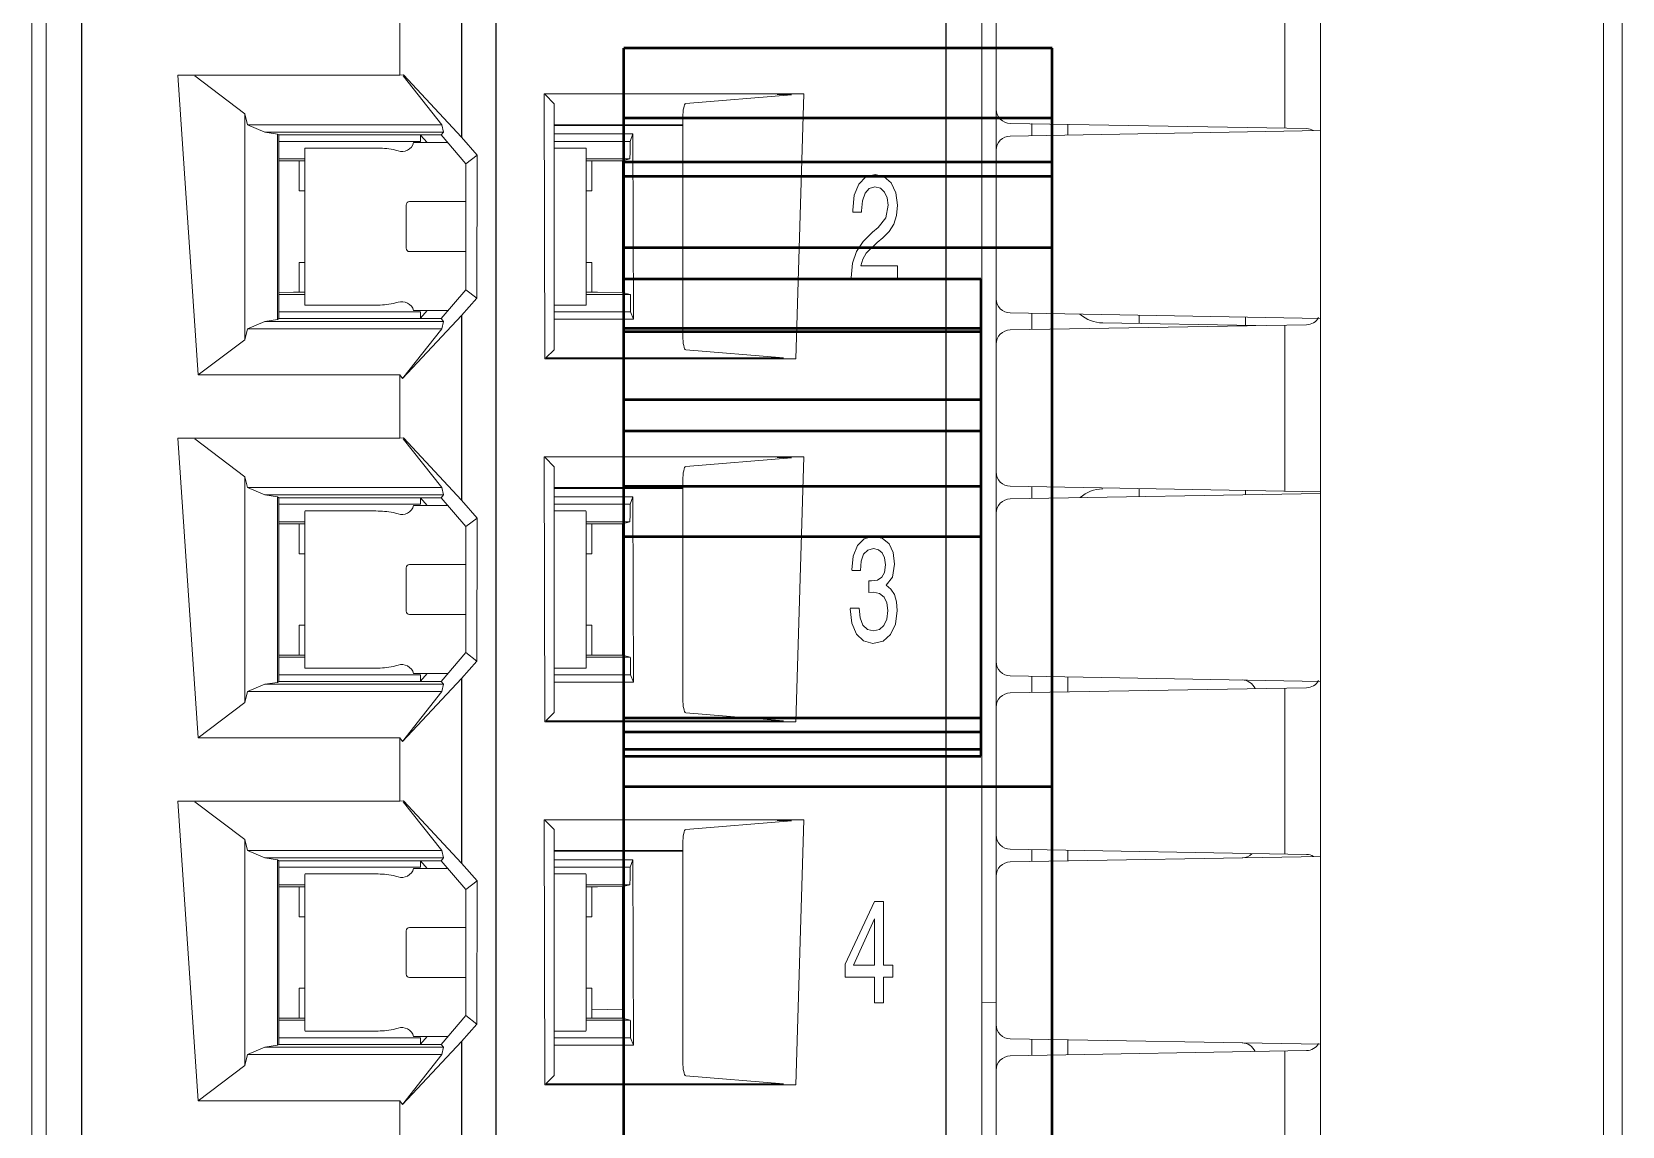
# Model space of a CAD drawing. Header units: inches. Extents: x 0 to 316, y -1 to 150.
# Drawn here: x 225.6274 to 226.0657, y 27.3644 to 27.6659 of the extents above; entities that cross this region are included whole.
import ezdxf
from ezdxf.enums import TextEntityAlignment as Align

# ---------------------------------------------------------------- set-up
doc = ezdxf.new("R2010")
doc.units = ezdxf.units.IN
doc.header["$MEASUREMENT"] = 0
doc.linetypes.add('DASHED', pattern=[0.75, 0.5, -0.25])
doc.styles.add('Calibri', font='calibri.ttf')

# ---------------------------------------------------------------- blocks, each defined once
blk = doc.blocks.new('A$C29732917')
at = {"lineweight": 50}
for p, q in [((-25.421, 3.573), (-25.421, -2.427)), ((18.379, 3.573), (-25.421, 3.573)), ((-24.44, 3.573), (-24.44, -2.427)), ((-23.821, 3.573), (-23.821, -2.427)), ((-23.621, 3.573), (-23.621, -2.427)), ((-22.621, 3.573), (-22.621, -2.427)), ((-15.069, 3.573), (-15.069, -2.427)), ((-22.187, 2.573), (-15.502, 2.573)), ((-22.187, -2.427), (-22.187, 2.573)), ((-21.491, 2.573), (-21.491, -2.427)), ((-21.446, 2.573), (-21.446, -2.427)), ((-20.492, 2.573), (-20.492, -2.427)), ((-20.056, 2.573), (-20.056, -2.427)), ((-19.282, -2.427), (-19.282, 2.573)), ((-18.571, 2.573), (-18.571, -2.427)), ((-16.033, 2.573), (-16.033, -2.427)), ((-15.838, 2.573), (-15.838, -2.427)), ((-15.596, 2.573), (-15.596, -2.427)), ((-15.502, -2.427), (-15.502, 2.573)), ((18.379, -2.427), (-25.421, -2.427))]:
    blk.add_line(p, q, dxfattribs=at)
at = {"lineweight": 25}
blk.add_line((-15.596, -2.427), (-16.033, -2.427), dxfattribs=at)
blk = doc.blocks.new('AB 5069-Module Base')
at = {"color": 7, "linetype": 'Continuous', "lineweight": 0}
for p, q in [((0.86614, -0.04272), (0.86614, 2.52283)), ((0, -2.54409), (0, 1.50179)), ((0.5315, -2.74441), (0.5315, 1.26103)), ((0.52362, 1.24129), (0.52362, -2.37524)), ((0.00787, -2.37524), (0.00787, 1.22599)), ((0.71024, -2.32057), (0.71024, 1.18666)), ((0.69055, 0.87879), (0.69055, 0.78735)), ((0.20276, 0.85131), (0.20276, 0.81651)), ((0.08056, 0.81651), (0.20276, 0.81651)), ((0.09173, 0.65131), (0.08056, 0.81651)), ((0.08984, 0.81617), (0.11745, 0.79528)), ((0.20276, 0.81651), (0.20484, 0.81665)), ((0.22592, 0.78924), (0.20462, 0.81617)), ((0.20484, 0.81665), (0.2368, 0.7823)), ((0.28244, 0.80626), (0.4254, 0.80626)), ((0.2828, 0.66015), (0.28244, 0.80626)), ((0.28285, 0.80585), (0.28791, 0.80079)), ((0.28791, 0.80079), (0.28791, 0.66526)), ((0.36042, 0.80092), (0.41864, 0.8057)), ((0.41863, 0.80571), (0.41076, 0.80585)), ((0.41864, 0.80571), (0.41863, 0.80571)), ((0.4254, 0.80626), (0.42104, 0.66015)), ((0.11745, 0.79528), (0.1189, 0.78924)), ((0.11745, 0.67077), (0.11745, 0.79528)), ((0.22592, 0.78924), (0.1189, 0.78924)), ((0.1189, 0.78924), (0.12835, 0.78519)), ((0.2269, 0.7852), (0.22592, 0.78924)), ((0.35878, 0.78923), (0.28791, 0.78923)), ((0.28791, 0.78885), (0.35878, 0.78885)), ((0.35878, 0.79305), (0.35878, 0.673)), ((0.53923, 0.78999), (0.7025, 0.78714)), ((0.55118, 0.78322), (0.55118, 0.78984)), ((0.57087, 0.78943), (0.57087, 0.78356)), ((0.13404, 0.78519), (0.12835, 0.78519)), ((0.12835, 0.78519), (0.13546, 0.7841)), ((0.2269, 0.7852), (0.13404, 0.78519)), ((0.13609, 0.7836), (0.13546, 0.7841)), ((0.13546, 0.7841), (0.13546, 0.68195)), ((0.13609, 0.7836), (0.22556, 0.7836)), ((0.13609, 0.68244), (0.13609, 0.7836)), ((0.21785, 0.77934), (0.21417, 0.78354)), ((0.21417, 0.78354), (0.21417, 0.78005)), ((0.22556, 0.7836), (0.2269, 0.7852)), ((0.23911, 0.76774), (0.22556, 0.7836)), ((0.24541, 0.77249), (0.2368, 0.7823)), ((0.28791, 0.78416), (0.33126, 0.78416)), ((0.3298, 0.78005), (0.33126, 0.78416)), ((0.33126, 0.78416), (0.33151, 0.68199)), ((0.71024, 0.78599), (0.53923, 0.78301)), ((0.21417, 0.78005), (0.13609, 0.78005)), ((0.15039, 0.77613), (0.15058, 0.77638)), ((0.15039, 0.69003), (0.15039, 0.77613)), ((0.1896, 0.77638), (0.15058, 0.77638)), ((0.22921, 0.77934), (0.21039, 0.77934)), ((0.23911, 0.76774), (0.24541, 0.77249)), ((0.24541, 0.77249), (0.24526, 0.69367)), ((0.3298, 0.78005), (0.28791, 0.78005)), ((0.30532, 0.77638), (0.28791, 0.77638)), ((0.30532, 0.77638), (0.30551, 0.77613)), ((0.30551, 0.77613), (0.30551, 0.69003)), ((0.32964, 0.77039), (0.32975, 0.77433)), ((0.32975, 0.77433), (0.3298, 0.78005)), ((0.15039, 0.77039), (0.13609, 0.77039)), ((0.13609, 0.76934), (0.14413, 0.76929)), ((0.15039, 0.76928), (0.14725, 0.76928)), ((0.14725, 0.76928), (0.14725, 0.75276)), ((0.23911, 0.69831), (0.23911, 0.76774)), ((0.32964, 0.77039), (0.30551, 0.77039)), ((0.30866, 0.76928), (0.30551, 0.76928)), ((0.30866, 0.76928), (0.30866, 0.75276)), ((0.31177, 0.76929), (0.32554, 0.76937)), ((0.32554, 0.76937), (0.32949, 0.77036)), ((0.32554, 0.69683), (0.32554, 0.76937)), ((0.32964, 0.77038), (0.32964, 0.77039)), ((0.45578, 0.75656), (0.45327, 0.75032)), ((0.45968, 0.76042), (0.45578, 0.75656)), ((0.45925, 0.75146), (0.46155, 0.75409)), ((0.4648, 0.76181), (0.45968, 0.76042)), ((0.46155, 0.75409), (0.46459, 0.755)), ((0.46459, 0.755), (0.46763, 0.75426)), ((0.46977, 0.76058), (0.4648, 0.76181)), ((0.46763, 0.75426), (0.46998, 0.75212)), ((0.47367, 0.75713), (0.46977, 0.76058)), ((0.47612, 0.75171), (0.47367, 0.75713)), ((0.14725, 0.75276), (0.15039, 0.75276)), ((0.23911, 0.74686), (0.2082, 0.74686)), ((0.30551, 0.75276), (0.30866, 0.75276)), ((0.45327, 0.75032), (0.45242, 0.7421)), ((0.45728, 0.74177), (0.45776, 0.74736)), ((0.45776, 0.74736), (0.45925, 0.75146)), ((0.46998, 0.75212), (0.47142, 0.74892)), ((0.47142, 0.74892), (0.47196, 0.74489)), ((0.47703, 0.74481), (0.47612, 0.75171)), ((0.2063, 0.74495), (0.2063, 0.7212)), ((0.45242, 0.7421), (0.45242, 0.74112)), ((0.45242, 0.74112), (0.45728, 0.74112)), ((0.45728, 0.74112), (0.45728, 0.74177)), ((0.47057, 0.73791), (0.46651, 0.73266)), ((0.47196, 0.74489), (0.47057, 0.73791)), ((0.47505, 0.73446), (0.47649, 0.73923)), ((0.47649, 0.73923), (0.47703, 0.74481)), ((0.46336, 0.73003), (0.45813, 0.72485)), ((0.46651, 0.73266), (0.46336, 0.73003)), ((0.46902, 0.72682), (0.47254, 0.73036)), ((0.47254, 0.73036), (0.47505, 0.73446)), ((0.23911, 0.7193), (0.2082, 0.7193)), ((0.45445, 0.71935), (0.45231, 0.71286)), ((0.45813, 0.72485), (0.45445, 0.71935)), ((0.45989, 0.71845), (0.46587, 0.72436)), ((0.46587, 0.72436), (0.46902, 0.72682)), ((0.15039, 0.71339), (0.14725, 0.71339)), ((0.14725, 0.71339), (0.14725, 0.69691)), ((0.30866, 0.71339), (0.30551, 0.71339)), ((0.30866, 0.69691), (0.30866, 0.71339)), ((0.45231, 0.71286), (0.45162, 0.70489)), ((0.45695, 0.71147), (0.45802, 0.71516)), ((0.47703, 0.71147), (0.45695, 0.71147)), ((0.45802, 0.71516), (0.45989, 0.71845)), ((0.47703, 0.7044), (0.47703, 0.71147)), ((0.45162, 0.70489), (0.45162, 0.7044)), ((0.45162, 0.7044), (0.47703, 0.7044)), ((0.13609, 0.69686), (0.14413, 0.69691)), ((0.15039, 0.69576), (0.13609, 0.69576)), ((0.14725, 0.69691), (0.15039, 0.69691)), ((0.22556, 0.68244), (0.23911, 0.69831)), ((0.2368, 0.68412), (0.24526, 0.69367)), ((0.24526, 0.69367), (0.23911, 0.69831)), ((0.30551, 0.69691), (0.30866, 0.69691)), ((0.32983, 0.69576), (0.30551, 0.69576)), ((0.31177, 0.69691), (0.32554, 0.69683)), ((0.32554, 0.69683), (0.32983, 0.69576)), ((0.21417, 0.68611), (0.13609, 0.68611)), ((0.15058, 0.68977), (0.15039, 0.69003)), ((0.15058, 0.68977), (0.1896, 0.68977)), ((0.20424, 0.64939), (0.2368, 0.68412)), ((0.2293, 0.68682), (0.21039, 0.68682)), ((0.21417, 0.68261), (0.21785, 0.68682)), ((0.21417, 0.68611), (0.21417, 0.68261)), ((0.30532, 0.68977), (0.28791, 0.68977)), ((0.33003, 0.68611), (0.28791, 0.68611)), ((0.30551, 0.69003), (0.30532, 0.68977)), ((0.33003, 0.68611), (0.32996, 0.69182)), ((0.33003, 0.68611), (0.33151, 0.68199)), ((0.71024, 0.6825), (0.53923, 0.68549)), ((0.55118, 0.67635), (0.55118, 0.68528)), ((0.61023, 0.68425), (0.61023, 0.67963)), ((0.1189, 0.67681), (0.11745, 0.67077)), ((0.12835, 0.68086), (0.1189, 0.67681)), ((0.1189, 0.67681), (0.22592, 0.67681)), ((0.12835, 0.68085), (0.13546, 0.68195)), ((0.22691, 0.68085), (0.12835, 0.68086)), ((0.13546, 0.68195), (0.13609, 0.68244)), ((0.13609, 0.68244), (0.22556, 0.68244)), ((0.22592, 0.67681), (0.20424, 0.64939)), ((0.22556, 0.68244), (0.22691, 0.68085)), ((0.22691, 0.68085), (0.22592, 0.67681)), ((0.33151, 0.68199), (0.28791, 0.68199)), ((0.53923, 0.67614), (0.7025, 0.67899)), ((0.59021, 0.67998), (0.67455, 0.67851)), ((0.6689, 0.67841), (0.6689, 0.68322)), ((0.69055, 0.67878), (0.69055, 0.58734)), ((0.11745, 0.67077), (0.09173, 0.65131)), ((0.2828, 0.66015), (0.42104, 0.66015)), ((0.28335, 0.6607), (0.28791, 0.66526)), ((0.41125, 0.6607), (0.28335, 0.6607)), ((0.41422, 0.66071), (0.36042, 0.66512)), ((0.09173, 0.65131), (0.20276, 0.65131)), ((0.20424, 0.64939), (0.20276, 0.65131)), ((0.20276, 0.65131), (0.20276, 0.61651)), ((0.08056, 0.61651), (0.20276, 0.61651)), ((0.09173, 0.45131), (0.08056, 0.61651)), ((0.08984, 0.61617), (0.11745, 0.59528)), ((0.20276, 0.61651), (0.20484, 0.61665)), ((0.22592, 0.58924), (0.20462, 0.61617)), ((0.20484, 0.61665), (0.2368, 0.5823)), ((0.28244, 0.60626), (0.4254, 0.60626)), ((0.2828, 0.46015), (0.28244, 0.60626)), ((0.28285, 0.60585), (0.28791, 0.60079)), ((0.36042, 0.60092), (0.41864, 0.6057)), ((0.41863, 0.60571), (0.41076, 0.60585)), ((0.41864, 0.60571), (0.41863, 0.60571)), ((0.4254, 0.60626), (0.42104, 0.46015)), ((0.28791, 0.60079), (0.28791, 0.46526)), ((0.11745, 0.59528), (0.1189, 0.58924)), ((0.11745, 0.47077), (0.11745, 0.59528)), ((0.22592, 0.58924), (0.1189, 0.58924)), ((0.1189, 0.58924), (0.12835, 0.58519)), ((0.2269, 0.5852), (0.22592, 0.58924)), ((0.35878, 0.58923), (0.28791, 0.58923)), ((0.28791, 0.58885), (0.35878, 0.58885)), ((0.35878, 0.59305), (0.35878, 0.473)), ((0.71024, 0.587), (0.53923, 0.58998)), ((0.55118, 0.58322), (0.55118, 0.58978)), ((0.61023, 0.58874), (0.61023, 0.58425)), ((0.6689, 0.58527), (0.6689, 0.58772)), ((0.13404, 0.58519), (0.12835, 0.58519)), ((0.12835, 0.58519), (0.13546, 0.5841)), ((0.2269, 0.5852), (0.13404, 0.58519)), ((0.13609, 0.5836), (0.13546, 0.5841)), ((0.13546, 0.5841), (0.13546, 0.48195)), ((0.13609, 0.5836), (0.22556, 0.5836)), ((0.13609, 0.48244), (0.13609, 0.5836)), ((0.21417, 0.58005), (0.13609, 0.58005)), ((0.22921, 0.57934), (0.21039, 0.57934)), ((0.21785, 0.57934), (0.21417, 0.58354)), ((0.21417, 0.58354), (0.21417, 0.58005)), ((0.22556, 0.5836), (0.2269, 0.5852)), ((0.23911, 0.56774), (0.22556, 0.5836)), ((0.24541, 0.57249), (0.2368, 0.5823)), ((0.28791, 0.58416), (0.33126, 0.58416)), ((0.3298, 0.58005), (0.28791, 0.58005)), ((0.32975, 0.57433), (0.3298, 0.58005)), ((0.3298, 0.58005), (0.33126, 0.58416)), ((0.33126, 0.58416), (0.33151, 0.48199)), ((0.71024, 0.58599), (0.53923, 0.58301)), ((0.15039, 0.57039), (0.13609, 0.57039)), ((0.15039, 0.57613), (0.15058, 0.57638)), ((0.15039, 0.49003), (0.15039, 0.57613)), ((0.1896, 0.57638), (0.15058, 0.57638)), ((0.23911, 0.56774), (0.24541, 0.57249)), ((0.24541, 0.57249), (0.24526, 0.49367)), ((0.30532, 0.57638), (0.28791, 0.57638)), ((0.30532, 0.57638), (0.30551, 0.57613)), ((0.30551, 0.57613), (0.30551, 0.49003)), ((0.32964, 0.57039), (0.30551, 0.57039)), ((0.32554, 0.56937), (0.32964, 0.57039)), ((0.32964, 0.57039), (0.32975, 0.57433)), ((0.13609, 0.56934), (0.14413, 0.56929)), ((0.15039, 0.56928), (0.14725, 0.56928)), ((0.14725, 0.56928), (0.14725, 0.55276)), ((0.23911, 0.49831), (0.23911, 0.56774)), ((0.30866, 0.56928), (0.30551, 0.56928)), ((0.30866, 0.56928), (0.30866, 0.55276)), ((0.31177, 0.56929), (0.32554, 0.56937)), ((0.32554, 0.49683), (0.32554, 0.56937)), ((0.45875, 0.56109), (0.45507, 0.55739)), ((0.46356, 0.5624), (0.45875, 0.56109)), ((0.46863, 0.56134), (0.46356, 0.5624)), ((0.47242, 0.5583), (0.46863, 0.56134)), ((0.14725, 0.55276), (0.15039, 0.55276)), ((0.30551, 0.55276), (0.30866, 0.55276)), ((0.45507, 0.55739), (0.45272, 0.55156)), ((0.4571, 0.54877), (0.45843, 0.55255)), ((0.45843, 0.55255), (0.46067, 0.55485)), ((0.46067, 0.55485), (0.46382, 0.55567)), ((0.46382, 0.55567), (0.4666, 0.55501)), ((0.4666, 0.55501), (0.46868, 0.55329)), ((0.46868, 0.55329), (0.46991, 0.55049)), ((0.47471, 0.55345), (0.47242, 0.5583)), ((0.47551, 0.54704), (0.47471, 0.55345)), ((0.2063, 0.54495), (0.2063, 0.5212)), ((0.23911, 0.54686), (0.2082, 0.54686)), ((0.45187, 0.54351), (0.45667, 0.54351)), ((0.45272, 0.55156), (0.45192, 0.54392)), ((0.45667, 0.54351), (0.4571, 0.54877)), ((0.46991, 0.55049), (0.47039, 0.54672)), ((0.47039, 0.54672), (0.46991, 0.54253)), ((0.47434, 0.53998), (0.47551, 0.54704)), ((0.46281, 0.53785), (0.46121, 0.53793)), ((0.46121, 0.53793), (0.46121, 0.53144)), ((0.46612, 0.53826), (0.46281, 0.53785)), ((0.46852, 0.53982), (0.46612, 0.53826)), ((0.46991, 0.54253), (0.46852, 0.53982)), ((0.47087, 0.53555), (0.47434, 0.53998)), ((0.47343, 0.53333), (0.47087, 0.53555)), ((0.46121, 0.53144), (0.46388, 0.5316)), ((0.46388, 0.5316), (0.46724, 0.53086)), ((0.46724, 0.53086), (0.4697, 0.52889)), ((0.4697, 0.52889), (0.47119, 0.52569)), ((0.47535, 0.53029), (0.47343, 0.53333)), ((0.47648, 0.52635), (0.47535, 0.53029)), ((0.4769, 0.5215), (0.47648, 0.52635)), ((0.23911, 0.5193), (0.2082, 0.5193)), ((0.45592, 0.5229), (0.45102, 0.5229)), ((0.45106, 0.52249), (0.45192, 0.51452)), ((0.45651, 0.51748), (0.45592, 0.5229)), ((0.45806, 0.51345), (0.45651, 0.51748)), ((0.47172, 0.5215), (0.47114, 0.51674)), ((0.47119, 0.52569), (0.47172, 0.5215)), ((0.47594, 0.51403), (0.4769, 0.5215)), ((0.15039, 0.51339), (0.14725, 0.51339)), ((0.14725, 0.51339), (0.14725, 0.49691)), ((0.30866, 0.51339), (0.30551, 0.51339)), ((0.30866, 0.49691), (0.30866, 0.51339)), ((0.45192, 0.51452), (0.45443, 0.50852)), ((0.45443, 0.50852), (0.45838, 0.50475)), ((0.46051, 0.51107), (0.45806, 0.51345)), ((0.46388, 0.51025), (0.46051, 0.51107)), ((0.46713, 0.51099), (0.46388, 0.51025)), ((0.46964, 0.5132), (0.46713, 0.51099)), ((0.47114, 0.51674), (0.46964, 0.5132)), ((0.47327, 0.50836), (0.47594, 0.51403)), ((0.45838, 0.50475), (0.46356, 0.50335)), ((0.46356, 0.50335), (0.46911, 0.50466)), ((0.46911, 0.50466), (0.47327, 0.50836)), ((0.13609, 0.49686), (0.14413, 0.49691)), ((0.15039, 0.49576), (0.13609, 0.49576)), ((0.14725, 0.49691), (0.15039, 0.49691)), ((0.22556, 0.48244), (0.23911, 0.49831)), ((0.2368, 0.48412), (0.24526, 0.49367)), ((0.24526, 0.49367), (0.23911, 0.49831)), ((0.30551, 0.49691), (0.30866, 0.49691)), ((0.32983, 0.49576), (0.30551, 0.49576)), ((0.31177, 0.49691), (0.32554, 0.49683)), ((0.32554, 0.49683), (0.32983, 0.49576)), ((0.33003, 0.48611), (0.32996, 0.49182)), ((0.13546, 0.48195), (0.13609, 0.48244)), ((0.21417, 0.48611), (0.13609, 0.48611)), ((0.13609, 0.48244), (0.22556, 0.48244)), ((0.15058, 0.48977), (0.15039, 0.49003)), ((0.15058, 0.48977), (0.1896, 0.48977)), ((0.20424, 0.44939), (0.2368, 0.48412)), ((0.2293, 0.48682), (0.21039, 0.48682)), ((0.21417, 0.48261), (0.21785, 0.48682)), ((0.21417, 0.48611), (0.21417, 0.48261)), ((0.22556, 0.48244), (0.22691, 0.48085)), ((0.28791, 0.48977), (0.30532, 0.48977)), ((0.33003, 0.48611), (0.28791, 0.48611)), ((0.30551, 0.49003), (0.30532, 0.48977)), ((0.33003, 0.48611), (0.33151, 0.48199)), ((0.71024, 0.4825), (0.53923, 0.48548)), ((0.55118, 0.47634), (0.55118, 0.48527)), ((0.57087, 0.48493), (0.57087, 0.47669)), ((0.1189, 0.47681), (0.11745, 0.47077)), ((0.12835, 0.48086), (0.1189, 0.47681)), ((0.22592, 0.47681), (0.1189, 0.47681)), ((0.12835, 0.48085), (0.13546, 0.48195)), ((0.22691, 0.48085), (0.12835, 0.48086)), ((0.22592, 0.47681), (0.20424, 0.44939)), ((0.22691, 0.48085), (0.22592, 0.47681)), ((0.33151, 0.48199), (0.28791, 0.48199)), ((0.53923, 0.47614), (0.7025, 0.47899)), ((0.69055, 0.47878), (0.69055, 0.38734)), ((0.11745, 0.47077), (0.09173, 0.45131)), ((0.28335, 0.4607), (0.28791, 0.46526)), ((0.41422, 0.46071), (0.36042, 0.46512)), ((0.2828, 0.46015), (0.42104, 0.46015)), ((0.41125, 0.4607), (0.28335, 0.4607)), ((0.09173, 0.45131), (0.20276, 0.45131)), ((0.20276, 0.45131), (0.20424, 0.44939)), ((0.20276, 0.45131), (0.20276, 0.41651)), ((0.08056, 0.41651), (0.20276, 0.41651)), ((0.09173, 0.25131), (0.08056, 0.41651)), ((0.08984, 0.41617), (0.11745, 0.39528)), ((0.20276, 0.41651), (0.20484, 0.41665)), ((0.22592, 0.38924), (0.20462, 0.41617)), ((0.20484, 0.41665), (0.2368, 0.3823)), ((0.28244, 0.40626), (0.4254, 0.40626)), ((0.2828, 0.26015), (0.28244, 0.40626)), ((0.28285, 0.40585), (0.28791, 0.40079)), ((0.36042, 0.40092), (0.41864, 0.4057)), ((0.41863, 0.40571), (0.41076, 0.40585)), ((0.41864, 0.40571), (0.41863, 0.40571)), ((0.4254, 0.40626), (0.42104, 0.26015)), ((0.11745, 0.39528), (0.1189, 0.38924)), ((0.11745, 0.27077), (0.11745, 0.39528)), ((0.28791, 0.40079), (0.28791, 0.26526)), ((0.22592, 0.38924), (0.1189, 0.38924)), ((0.1189, 0.38924), (0.12835, 0.38519)), ((0.2269, 0.3852), (0.22592, 0.38924)), ((0.35878, 0.38923), (0.28791, 0.38923)), ((0.28791, 0.38885), (0.35878, 0.38885)), ((0.35878, 0.39305), (0.35878, 0.273)), ((0.7025, 0.38713), (0.53923, 0.38998)), ((0.71024, 0.38599), (0.53923, 0.383)), ((0.55118, 0.38321), (0.55118, 0.38977)), ((0.57087, 0.38356), (0.57087, 0.38943)), ((0.13404, 0.38519), (0.12835, 0.38519)), ((0.12835, 0.38519), (0.13546, 0.3841)), ((0.2269, 0.3852), (0.13404, 0.38519)), ((0.13609, 0.3836), (0.13546, 0.3841)), ((0.13546, 0.3841), (0.13546, 0.28195)), ((0.13609, 0.3836), (0.22556, 0.3836)), ((0.13609, 0.28244), (0.13609, 0.3836)), ((0.21417, 0.38005), (0.13609, 0.38005)), ((0.22921, 0.37934), (0.21039, 0.37934)), ((0.21785, 0.37934), (0.21417, 0.38354)), ((0.21417, 0.38354), (0.21417, 0.38005)), ((0.22556, 0.3836), (0.2269, 0.3852)), ((0.23911, 0.36774), (0.22556, 0.3836)), ((0.24541, 0.37249), (0.2368, 0.3823)), ((0.28791, 0.38416), (0.33126, 0.38416)), ((0.3298, 0.38005), (0.28791, 0.38005)), ((0.32975, 0.37433), (0.3298, 0.38005)), ((0.3298, 0.38005), (0.33126, 0.38416)), ((0.33126, 0.38416), (0.33151, 0.28199)), ((0.15039, 0.37039), (0.13609, 0.37039)), ((0.13609, 0.36934), (0.14413, 0.36929)), ((0.15039, 0.36928), (0.14725, 0.36928)), ((0.14725, 0.36928), (0.14725, 0.35276)), ((0.15039, 0.37613), (0.15058, 0.37638)), ((0.15039, 0.29003), (0.15039, 0.37613)), ((0.1896, 0.37638), (0.15058, 0.37638)), ((0.23911, 0.36774), (0.24541, 0.37249)), ((0.24541, 0.37249), (0.24526, 0.29367)), ((0.30532, 0.37638), (0.28791, 0.37638)), ((0.30532, 0.37638), (0.30551, 0.37613)), ((0.30551, 0.37613), (0.30551, 0.29003)), ((0.32964, 0.37039), (0.30551, 0.37039)), ((0.30866, 0.36928), (0.30551, 0.36928)), ((0.30866, 0.36928), (0.30866, 0.35276)), ((0.31177, 0.36929), (0.32554, 0.36937)), ((0.32554, 0.36937), (0.32964, 0.37039)), ((0.32554, 0.29683), (0.32554, 0.36937)), ((0.32964, 0.37039), (0.32975, 0.37433)), ((0.23911, 0.29831), (0.23911, 0.36774)), ((0.46444, 0.36109), (0.44826, 0.32667)), ((0.4693, 0.36109), (0.46444, 0.36109)), ((0.4693, 0.32602), (0.4693, 0.36109)), ((0.14725, 0.35276), (0.15039, 0.35276)), ((0.30551, 0.35276), (0.30866, 0.35276)), ((0.45275, 0.32602), (0.46449, 0.35156)), ((0.46449, 0.35156), (0.46449, 0.32602)), ((0.2063, 0.34495), (0.2063, 0.3212)), ((0.23911, 0.34686), (0.2082, 0.34686)), ((0.44826, 0.32667), (0.44826, 0.31944)), ((0.46449, 0.32602), (0.45275, 0.32602)), ((0.47458, 0.32602), (0.4693, 0.32602)), ((0.47458, 0.31944), (0.47458, 0.32602)), ((0.23911, 0.3193), (0.2082, 0.3193)), ((0.44826, 0.31944), (0.46449, 0.31944)), ((0.46449, 0.31944), (0.46449, 0.30532)), ((0.4693, 0.31944), (0.47458, 0.31944)), ((0.4693, 0.30532), (0.4693, 0.31944)), ((0.15039, 0.31339), (0.14725, 0.31339)), ((0.14725, 0.31339), (0.14725, 0.29691)), ((0.30866, 0.31339), (0.30551, 0.31339)), ((0.30866, 0.29691), (0.30866, 0.31339)), ((0.22556, 0.28244), (0.23911, 0.29831)), ((0.24526, 0.29367), (0.23911, 0.29831)), ((0.32546, 0.30183), (0.30858, 0.30153)), ((0.46449, 0.30532), (0.4693, 0.30532)), ((0.5315, 0.30543), (0.52362, 0.30529)), ((0.13609, 0.29686), (0.14413, 0.29691)), ((0.15039, 0.29576), (0.13609, 0.29576)), ((0.14725, 0.29691), (0.15039, 0.29691)), ((0.15058, 0.28977), (0.15039, 0.29003)), ((0.15058, 0.28977), (0.1896, 0.28977)), ((0.2368, 0.28412), (0.24526, 0.29367)), ((0.30532, 0.28977), (0.28791, 0.28977)), ((0.30551, 0.29003), (0.30532, 0.28977)), ((0.30551, 0.29691), (0.30866, 0.29691)), ((0.32983, 0.29576), (0.30551, 0.29576)), ((0.31177, 0.29691), (0.32554, 0.29683)), ((0.32554, 0.29683), (0.32983, 0.29576)), ((0.33003, 0.28611), (0.32996, 0.29182)), ((0.12835, 0.28086), (0.1189, 0.27681)), ((0.12835, 0.28085), (0.13546, 0.28195)), ((0.22691, 0.28085), (0.12835, 0.28086)), ((0.13546, 0.28195), (0.13609, 0.28244)), ((0.21417, 0.28611), (0.13609, 0.28611)), ((0.13609, 0.28244), (0.22556, 0.28244)), ((0.20424, 0.24939), (0.2368, 0.28412)), ((0.2293, 0.28682), (0.21039, 0.28682)), ((0.21417, 0.28261), (0.21785, 0.28682)), ((0.21417, 0.28611), (0.21417, 0.28261)), ((0.22556, 0.28244), (0.22691, 0.28085)), ((0.22691, 0.28085), (0.22592, 0.27681)), ((0.33003, 0.28611), (0.28791, 0.28611)), ((0.33151, 0.28199), (0.28791, 0.28199)), ((0.33003, 0.28611), (0.33151, 0.28199)), ((0.71024, 0.28249), (0.53923, 0.28548)), ((0.55118, 0.27635), (0.55118, 0.28527)), ((0.57087, 0.28493), (0.57087, 0.27669)), ((0.1189, 0.27681), (0.11745, 0.27077)), ((0.1189, 0.27681), (0.22592, 0.27681)), ((0.22592, 0.27681), (0.20424, 0.24939)), ((0.53923, 0.27614), (0.7025, 0.27899)), ((0.69055, 0.27878), (0.69055, 0.18734)), ((0.11745, 0.27077), (0.09173, 0.25131)), ((0.28335, 0.2607), (0.28791, 0.26526)), ((0.41422, 0.26071), (0.36042, 0.26512)), ((0.2828, 0.26015), (0.42104, 0.26015)), ((0.41125, 0.2607), (0.28335, 0.2607)), ((0.09173, 0.25131), (0.20276, 0.25131)), ((0.20424, 0.24939), (0.20276, 0.25131)), ((0.20276, 0.25131), (0.20276, 0.21651))]:
    blk.add_line(p, q, dxfattribs=at)
at = {"color": 7, "linetype": 'Continuous'}
for p, q in [((0.25584, -0.35918), (0.25584, 1.24917)), ((0.50394, -0.35918), (0.50394, 1.24917)), ((0.02756, -0.35918), (0.02756, 1.22629)), ((0.2368, 0.88417), (0.2368, 0.7823)), ((0.2368, 0.68417), (0.2368, 0.5823)), ((0.2368, 0.48417), (0.2368, 0.3823)), ((0.2368, 0.28417), (0.2368, 0.1823))]:
    blk.add_line(p, q, dxfattribs=at)
at = {"color": 7, "linetype": 'Continuous', "lineweight": 0}
for centre, radius, start, end in [((0.53937, 0.79786), 0.00787, 180, 269), ((0.53937, 0.77514), 0.00787, 91, 180), ((0.70236, 0.77926), 0.00787, 59.3942, 89), ((0.18952, 0.72238), 0.054, 79.66313, 89.92232), ((0.19183, 0.74489), 0.0315, 71.52348, 76.45196), ((0.20394, 0.78111), 0.00669, 251.52348, 344.65052), ((0.53937, 0.69336), 0.00787, 180, 269), ((0.18952, 0.74378), 0.05401, 270.07872, 280.33583), ((0.19183, 0.72127), 0.0315, 283.54804, 288.47652), ((0.20394, 0.68505), 0.00669, 15.34948, 108.47652), ((0.59055, 0.69966), 0.01969, 229.04475, 269), ((0.53937, 0.66827), 0.00787, 91, 180), ((0.70236, 0.68687), 0.00787, 271, 330.27139), ((0.41131, 1.07868), 0.41798, 269.99228, 270.39818), ((0.53937, 0.59786), 0.00787, 180, 269), ((0.59055, 0.56884), 0.01969, 91, 130.86965), ((0.20394, 0.58111), 0.00669, 251.52348, 344.65052), ((0.53937, 0.57513), 0.00787, 91, 180), ((0.18952, 0.52238), 0.054, 79.66313, 89.92232), ((0.19183, 0.54489), 0.0315, 71.52348, 76.45196), ((0.14683, 1.09711), 0.52783, 269.70724, 270.04507), ((0.30876, 1.24039), 0.67111, 269.99099, 270.2567), ((0.19183, 0.52127), 0.0315, 283.54804, 288.47652), ((0.20394, 0.48505), 0.00669, 15.34948, 108.47652), ((0.53937, 0.49336), 0.00787, 180, 269), ((0.18952, 0.54378), 0.05401, 270.07872, 280.33583), ((0.66693, 0.47538), 0.00787, 23.4591, 89), ((0.70236, 0.48686), 0.00787, 271, 330.27139), ((0.53937, 0.46827), 0.00787, 91, 180), ((0.41131, 0.87868), 0.41798, 269.99228, 270.39818), ((0.53937, 0.39785), 0.00787, 180, 269), ((0.66693, 0.39311), 0.00787, 271, 314.32723), ((0.70236, 0.37926), 0.00787, 59.3942, 89), ((0.20394, 0.38111), 0.00669, 251.52348, 344.65052), ((0.53937, 0.37513), 0.00787, 91, 180), ((0.14683, 0.89711), 0.52783, 269.70724, 270.04507), ((0.18952, 0.32238), 0.054, 79.66313, 89.92232), ((0.19183, 0.34489), 0.0315, 71.52348, 76.45196), ((0.30876, 1.04039), 0.67111, 269.99099, 270.2567), ((0.14683, -0.23132), 0.52824, 89.95491, 90.29248), ((0.18952, 0.34378), 0.05401, 270.07872, 280.33583), ((0.19183, 0.32127), 0.0315, 283.54804, 288.47652), ((0.20394, 0.28505), 0.00669, 15.34948, 108.47652), ((0.30874, -0.38471), 0.68162, 89.7455, 90.00711), ((0.53937, 0.29335), 0.00787, 180, 269), ((0.66693, 0.27538), 0.00787, 23.4591, 89), ((0.70236, 0.28686), 0.00787, 271, 330.27139), ((0.53937, 0.26826), 0.00787, 91, 180), ((0.41131, 0.67868), 0.41798, 269.99228, 270.39818)]:
    blk.add_arc(centre, radius, start, end, dxfattribs=at)
for centre, major_axis, ratio, start_param, end_param in [((0.36045, 0.79305), (0, 0.00787), 0.212557, 0.017453, 1.570796), ((0.14725, 0.7693), (0.00394, 0), 0.004409, -2.48243, -1.570796), ((0.30866, 0.7693), (0.00394, 0), 0.004409, -1.570796, -0.659163), ((0.20834, 0.74482), (0.00149, -0.00149), 0.935113, 2.389713, 3.893472), ((0.20834, 0.72134), (0.00149, 0.00149), 0.935113, -3.893472, -2.389713), ((0.14725, 0.6969), (0.00394, 0), 0.004404, 1.570796, 2.48243), ((0.30866, 0.6969), (0.00394, 0), 0.004404, 0.659163, 1.570796), ((0.32985, 0.68788), (-0.00002, 0.00787), 0.017455, -1.04724, -0.004406), ((0.36045, 0.673), (0, 0.00787), 0.212557, 1.570796, 3.124139), ((0.36045, 0.59305), (0, 0.00787), 0.212557, 0.017453, 1.570796), ((0.20834, 0.54482), (0.00149, -0.00149), 0.935113, 2.389713, 3.893472), ((0.20834, 0.52134), (0.00149, 0.00149), 0.935113, -3.893472, -2.389713), ((0.14725, 0.4969), (0.00394, 0), 0.004404, 1.570796, 2.48243), ((0.30866, 0.4969), (0.00394, 0), 0.004404, 0.659163, 1.570796), ((0.32985, 0.48788), (-0.00002, 0.00787), 0.017455, -1.04724, -0.004406), ((0.36045, 0.473), (0, 0.00787), 0.212557, 1.570796, 3.124139), ((0.36045, 0.39305), (0, 0.00787), 0.212557, 0.017453, 1.570796), ((0.20834, 0.34482), (0.00149, -0.00149), 0.935113, 2.389713, 3.893472), ((0.20834, 0.32134), (0.00149, 0.00149), 0.935113, -3.893472, -2.389713), ((0.32985, 0.28788), (-0.00002, 0.00787), 0.017455, -1.04724, -0.004406), ((0.36045, 0.273), (0, 0.00787), 0.212557, 1.570796, 3.124139)]:
    blk.add_ellipse(centre, major_axis=major_axis, ratio=ratio, start_param=start_param, end_param=end_param, dxfattribs=at)
at = {"color": 3, "linetype": 'DASHED', "style": 'Calibri'}
blk.add_attdef('PARTNUMBER', text='', height=0.0625, dxfattribs=at).set_placement((0.43383, 1.9561), align=Align.MIDDLE_CENTER)

msp = doc.modelspace()

# ---------------------------------------------------------------- block references
at = {"color": 2, "linetype": 'DASHED', "xscale": 0.5, "yscale": 0.5, "zscale": 0.5}
for p in [(225.62745, 27.24568), (226.06569, 27.24568)]:
    msp.add_blockref('AB 5069-Module Base', p, dxfattribs=at)
at = {"xscale": 0.01966666665, "yscale": 0.01966666665, "zscale": 0.01966666665, "rotation": 270}
msp.add_blockref('A$C29732917', (225.83831, 27.16147), dxfattribs=at)

doc.saveas('drawing.dxf')
